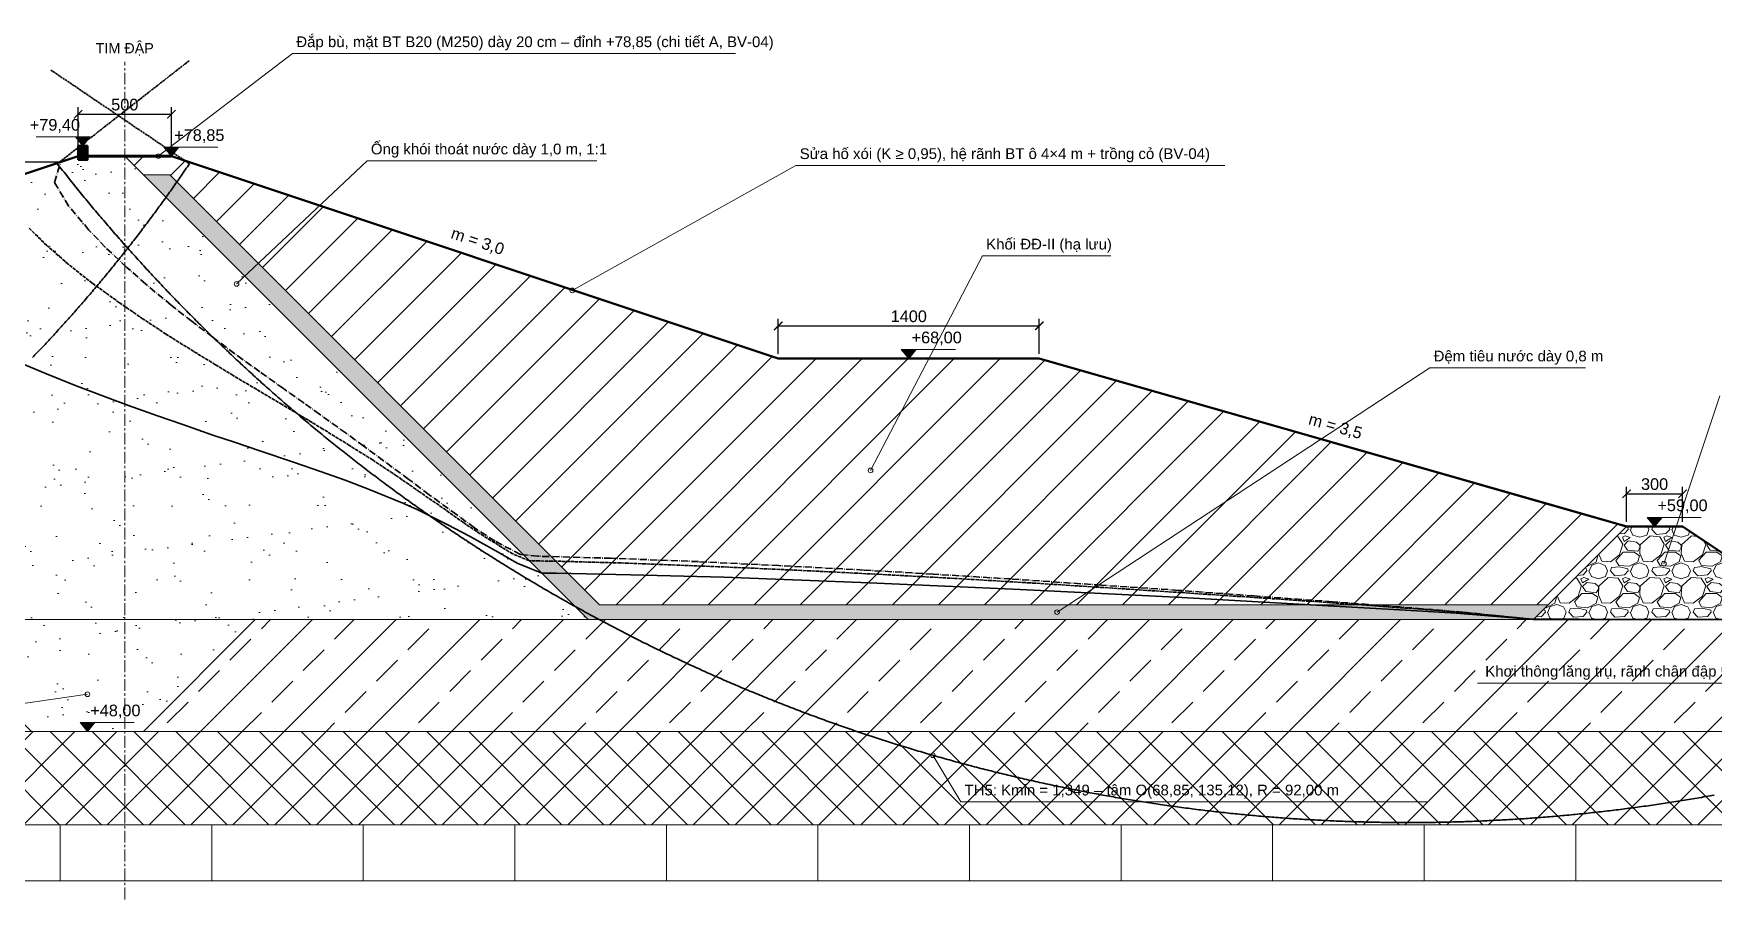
# Model space of a CAD drawing. Header units: millimetres. Extents: x 0 to 1189, y 0 to 841.
# Drawn here: x 480.6 to 931, y 323.1 to 555.3 of the extents above; entities that cross this region are included whole.
import ezdxf
from ezdxf.enums import TextEntityAlignment as Align

# ---------------------------------------------------------------- set-up
doc = ezdxf.new("R2010")
doc.units = ezdxf.units.MM
for name, pattern in [('CENTER', [5.08, 3.175, -0.635, 0.635, -0.635]), ('DASHDOT', [3.556, 2.54, -0.508, 0, -0.508]), ('DASHED', [1.524, 1.27, -0.254])]:
    doc.linetypes.add(name, pattern=pattern)
for name, color, linetype, lineweight in [('CHU', 7, 'CONTINUOUS', 25), ('CUNG_TRUOT', 6, 'CONTINUOUS', 35), ('HATCH', 8, 'CONTINUOUS', 13), ('KICH_THUOC', 3, 'CONTINUOUS', 18), ('NET_CHINH', 7, 'CONTINUOUS', 50), ('NET_MANH', 8, 'CONTINUOUS', 18), ('NUOC', 5, 'CONTINUOUS', 25), ('SUA_CHUA', 1, 'CONTINUOUS', 50), ('THAM', 1, 'CONTINUOUS', 35), ('TRUC', 1, 'CENTER', 18)]:
    doc.layers.add(name, color=color, linetype=linetype, lineweight=lineweight)
doc.styles.add('VN', font='arial.ttf')
doc.dimstyles.new('KT', dxfattribs={"dimtxt": 2.5, "dimasz": 1.8, "dimexe": 1.5, "dimexo": 1, "dimgap": 0.8, "dimtad": 1, "dimdec": 0, "dimtxsty": 'VN', "dimblk": 'ARCHTICK', "dimcen": 2.5, "dimclrd": 3, "dimclre": 3, "dimclrt": 7, "dimazin": 3, "dimtfac": 1, "dimtmove": 0, "dimatfit": 3})

# ---------------------------------------------------------------- blocks, each defined once
blk = doc.blocks.new('_ARCHTICK')
at = {"color": 0, "linetype": 'BYBLOCK', "const_width": 0.15}
blk.add_lwpolyline([(-0.5, -0.5), (0.5, 0.5)], dxfattribs=at)

msp = doc.modelspace()

# ---------------------------------------------------------------- hatches: boundary and pattern name
at = {"layer": 'HATCH'}
h = msp.add_hatch(color=8, dxfattribs=at)
h.dxf.hatch_style = 1
h.paths.add_polyline_path([(492.5, 521.395), (495, 521.395), (495, 525.145), (492.5, 525.145)])
h = msp.add_hatch(dxfattribs=at)
h.set_pattern_fill('AR-SAND', scale=0.3125)
h.paths.add_polyline_path([(64.75, 398.145), (344.75, 478.145), (359.75, 478.145), (492.5, 522.395), (505, 522.395), (510, 517.395), (629.25, 398.145)])
h = msp.add_hatch(dxfattribs=at)
h.set_pattern_fill('ANSI31', scale=2.75)
h.paths.add_polyline_path([(505, 522.395), (517.5, 522.395), (680.25, 468.145), (750.25, 468.145), (907.75, 423.145), (886.75, 402.145), (632.321, 402.145), (517.071, 517.395), (510, 517.395)])
h = msp.add_hatch(dxfattribs=at)
h.set_pattern_fill('DOTS', scale=0.75)
h.paths.add_polyline_path([(510, 517.395), (517.071, 517.395), (632.321, 402.145), (886.75, 402.145), (882.75, 398.145), (629.25, 398.145)])
h = msp.add_hatch(dxfattribs=at)
h.set_pattern_fill('GRAVEL', scale=0.4375)
h.paths.add_polyline_path([(907.75, 423.145), (922.75, 423.145), (960.25, 398.145), (882.75, 398.145), (886.75, 402.145)])
h = msp.add_hatch(dxfattribs=at)
h.set_pattern_fill('AR-SAND', scale=0.3125)
h.paths.add_polyline_path([(450, 398.145), (480, 368.145), (510, 368.145), (540, 398.145)])
h = msp.add_hatch(dxfattribs=at)
h.set_pattern_fill('ANSI33', scale=2.5)
h.paths.add_polyline_path([(510, 368.145), (540, 398.145), (1005, 398.145), (1005, 368.145)])
h = msp.add_hatch(dxfattribs=at)
h.set_pattern_fill('ANSI37', scale=2.5)
h.paths.add_polyline_path([(30, 343.145), (30, 368.145), (1005, 368.145), (1005, 343.145)])
h = msp.add_hatch(dxfattribs=at)
h.set_pattern_fill('AR-B816', scale=0.1)
h.paths.add_polyline_path([(30, 328.145), (30, 343.145), (1005, 343.145), (1005, 328.145)])
at = {"layer": 'NET_MANH'}
h = msp.add_hatch(color=7, dxfattribs=at)
h.dxf.hatch_style = 1
h.paths.add_polyline_path([(493.75, 525.145), (491.75, 527.545), (495.75, 527.545)])
h = msp.add_hatch(color=7, dxfattribs=at)
h.dxf.hatch_style = 1
h.paths.add_polyline_path([(517.5, 522.395), (515.5, 524.795), (519.5, 524.795)])
h = msp.add_hatch(color=7, dxfattribs=at)
h.dxf.hatch_style = 1
h.paths.add_polyline_path([(715.25, 468.145), (713.25, 470.545), (717.25, 470.545)])
h = msp.add_hatch(color=7, dxfattribs=at)
h.dxf.hatch_style = 1
h.paths.add_polyline_path([(915.25, 423.145), (913.25, 425.545), (917.25, 425.545)])
h = msp.add_hatch(color=7, dxfattribs=at)
h.dxf.hatch_style = 1
h.paths.add_polyline_path([(495, 368.145), (493, 370.545), (497, 370.545)])

# ---------------------------------------------------------------- linework, layer by layer
at = {"layer": 'CUNG_TRUOT', "linetype": 'DASHED', "ltscale": 0.5}
for p, q in [((522.327, 520.373), (485.051, 545.581)), ((486.915, 520.349), (522.361, 548.072))]:
    msp.add_line(p, q, dxfattribs=at)
at = {"layer": 'CUNG_TRUOT'}
for points in [[(480.241, 468.405), (480.58, 468.757), (480.918, 469.11), (481.256, 469.463), (481.594, 469.816), (481.931, 470.17), (482.268, 470.524), (482.604, 470.879), (482.94, 471.234), (483.275, 471.59), (483.61, 471.946), (483.944, 472.302), (484.278, 472.659), (484.612, 473.016), (484.945, 473.374), (485.278, 473.732), (485.61, 474.09), (485.941, 474.449), (486.273, 474.808), (486.604, 475.168), (486.934, 475.528), (487.264, 475.889), (487.593, 476.25), (487.922, 476.611), (488.251, 476.973), (488.579, 477.335), (488.907, 477.698), (489.234, 478.061), (489.561, 478.424), (489.887, 478.788), (490.213, 479.152), (490.538, 479.517), (490.863, 479.882), (491.187, 480.248), (491.511, 480.614), (491.835, 480.98), (492.158, 481.347), (492.481, 481.714), (492.803, 482.081), (493.124, 482.449), (493.446, 482.817), (493.766, 483.186), (494.087, 483.555), (494.407, 483.925), (494.726, 484.295), (495.045, 484.665), (495.363, 485.036), (495.681, 485.407), (495.999, 485.779), (496.316, 486.15), (496.632, 486.523), (496.948, 486.896), (497.264, 487.269), (497.579, 487.642), (497.894, 488.016), (498.208, 488.39), (498.522, 488.765), (498.835, 489.14), (499.148, 489.516), (499.46, 489.892), (499.772, 490.268), (500.083, 490.645), (500.394, 491.022), (500.705, 491.399), (501.015, 491.777), (501.324, 492.155), (501.633, 492.534), (501.942, 492.913), (502.25, 493.292), (502.557, 493.672), (502.865, 494.052), (503.171, 494.433), (503.477, 494.814), (503.783, 495.195), (504.088, 495.577), (504.393, 495.959), (504.697, 496.341), (505.001, 496.724), (505.304, 497.108), (505.607, 497.491), (505.909, 497.875), (506.211, 498.26), (506.512, 498.644), (506.813, 499.03), (507.114, 499.415), (507.413, 499.801), (507.713, 500.187), (508.012, 500.574), (508.31, 500.961), (508.608, 501.348), (508.906, 501.736), (509.203, 502.124), (509.499, 502.513), (509.795, 502.902), (510.09, 503.291), (510.385, 503.681), (510.68, 504.071), (510.974, 504.461), (511.268, 504.852), (511.561, 505.243), (511.853, 505.634), (512.145, 506.026), (512.437, 506.418), (512.728, 506.811), (513.018, 507.204), (513.309, 507.597), (513.598, 507.991), (513.887, 508.385), (514.176, 508.779), (514.464, 509.174), (514.751, 509.569), (515.039, 509.965), (515.325, 510.361), (515.611, 510.757), (515.897, 511.154), (516.182, 511.55), (516.467, 511.948), (516.751, 512.345), (517.034, 512.743), (517.318, 513.142), (517.6, 513.54), (517.882, 513.94), (518.164, 514.339), (518.445, 514.739), (518.726, 515.139), (519.006, 515.539), (519.285, 515.94), (519.564, 516.341), (519.843, 516.743), (520.121, 517.145), (520.399, 517.547), (520.676, 517.95), (520.952, 518.353), (521.228, 518.756), (521.504, 519.16), (521.779, 519.564), (522.053, 519.968), (522.327, 520.373)], [(486.915, 520.349), (487.272, 519.893), (487.629, 519.439), (487.986, 518.984), (488.345, 518.53), (488.704, 518.077), (489.063, 517.624), (489.423, 517.171), (489.784, 516.719), (490.145, 516.267), (490.506, 515.816), (490.869, 515.365), (491.231, 514.915), (491.595, 514.465), (491.959, 514.016), (492.323, 513.567), (492.688, 513.118), (493.054, 512.67), (493.42, 512.223), (493.787, 511.776), (494.154, 511.329), (494.522, 510.883), (494.891, 510.437), (495.26, 509.992), (495.629, 509.547), (495.999, 509.103), (496.37, 508.659), (496.741, 508.216), (497.113, 507.773), (497.486, 507.33), (497.858, 506.888), (498.232, 506.447), (498.606, 506.006), (498.981, 505.565), (499.356, 505.125), (499.731, 504.685), (500.108, 504.246), (500.484, 503.807), (500.862, 503.369), (501.24, 502.931), (501.618, 502.494), (501.997, 502.057), (502.377, 501.621), (502.757, 501.185), (503.137, 500.75), (503.519, 500.315), (503.9, 499.881), (504.283, 499.447), (504.665, 499.013), (505.049, 498.58), (505.433, 498.148), (505.817, 497.716), (506.202, 497.284), (506.588, 496.853), (506.974, 496.423), (507.36, 495.993), (507.748, 495.563), (508.135, 495.134), (508.524, 494.705), (508.912, 494.277), (509.302, 493.85), (509.691, 493.423), (510.082, 492.996), (510.473, 492.57), (510.864, 492.144), (511.256, 491.719), (511.649, 491.294), (512.042, 490.87), (512.435, 490.446), (512.83, 490.023), (513.224, 489.601), (513.619, 489.178), (514.015, 488.757), (514.411, 488.336), (514.808, 487.915), (515.206, 487.495), (515.603, 487.075), (516.002, 486.656), (516.401, 486.237), (516.8, 485.819), (517.2, 485.401), (517.6, 484.984), (518.001, 484.567), (518.403, 484.151), (518.805, 483.735), (519.208, 483.32), (519.611, 482.906), (520.014, 482.491), (520.418, 482.078), (520.823, 481.665), (521.228, 481.252), (521.634, 480.84), (522.04, 480.428), (522.447, 480.017), (522.854, 479.607), (523.262, 479.197), (523.67, 478.787), (524.079, 478.378), (524.488, 477.969), (524.898, 477.561), (525.308, 477.154), (525.719, 476.747), (526.13, 476.34), (526.542, 475.934), (526.955, 475.529), (527.368, 475.124), (527.781, 474.72), (528.195, 474.316), (528.609, 473.912), (529.024, 473.51), (529.44, 473.107), (529.855, 472.706), (530.272, 472.304), (530.689, 471.904), (531.106, 471.503), (531.524, 471.104), (531.943, 470.704), (532.362, 470.306), (532.781, 469.908), (533.201, 469.51), (533.621, 469.113), (534.042, 468.716), (534.464, 468.32), (534.886, 467.925), (535.308, 467.53), (535.731, 467.136), (536.154, 466.742), (536.578, 466.348), (537.003, 465.956), (537.428, 465.563), (537.853, 465.172), (538.279, 464.78), (538.705, 464.39), (539.132, 464), (539.56, 463.61), (539.987, 463.221), (540.416, 462.832), (540.845, 462.444), (541.274, 462.057), (541.704, 461.67), (542.134, 461.284), (542.565, 460.898), (542.996, 460.513), (543.428, 460.128), (543.86, 459.744), (544.293, 459.36), (544.726, 458.977), (545.16, 458.594), (545.594, 458.212), (546.028, 457.831), (546.463, 457.45), (546.899, 457.07), (547.335, 456.69), (547.772, 456.31), (548.209, 455.932), (548.646, 455.554), (549.084, 455.176), (549.523, 454.799), (549.961, 454.422), (550.401, 454.046), (550.841, 453.671), (551.281, 453.296), (551.722, 452.922), (552.163, 452.548), (552.605, 452.175), (553.047, 451.802), (553.49, 451.43), (553.933, 451.058), (554.377, 450.687), (554.821, 450.317), (555.265, 449.947), (555.71, 449.578), (556.156, 449.209), (556.602, 448.841), (557.048, 448.473), (557.495, 448.106), (557.942, 447.74), (558.39, 447.374), (558.838, 447.008), (559.287, 446.644), (559.736, 446.279), (560.186, 445.916), (560.636, 445.553), (561.086, 445.19), (561.537, 444.828), (561.989, 444.467), (562.441, 444.106), (562.893, 443.745), (563.346, 443.386), (563.799, 443.027), (564.253, 442.668), (564.707, 442.31), (565.162, 441.953), (565.617, 441.596), (566.072, 441.239), (566.528, 440.884), (566.984, 440.529), (567.441, 440.174), (567.899, 439.82), (568.356, 439.467), (568.814, 439.114), (569.273, 438.762), (569.732, 438.41), (570.192, 438.059), (570.652, 437.708), (571.112, 437.358), (571.573, 437.009), (572.034, 436.66), (572.496, 436.312), (572.958, 435.964), (573.421, 435.617), (573.884, 435.271), (574.347, 434.925), (574.811, 434.58), (575.275, 434.235), (575.74, 433.891), (576.205, 433.547), (576.671, 433.204), (577.137, 432.862), (577.603, 432.52), (578.07, 432.179), (578.537, 431.838), (579.005, 431.498), (579.473, 431.159), (579.942, 430.82), (580.411, 430.482), (580.881, 430.144), (581.35, 429.807), (581.821, 429.47), (582.292, 429.134), (582.763, 428.799), (583.234, 428.464), (583.706, 428.13), (584.179, 427.797), (584.651, 427.464), (585.125, 427.131), (585.598, 426.8), (586.073, 426.468), (586.547, 426.138), (587.022, 425.808), (587.497, 425.479), (587.973, 425.15), (588.449, 424.822), (588.926, 424.494), (589.403, 424.167), (589.88, 423.841), (590.358, 423.515), (590.836, 423.19), (591.315, 422.865), (591.794, 422.541), (592.273, 422.218), (592.753, 421.895), (593.233, 421.573), (593.714, 421.251), (594.195, 420.93), (594.677, 420.61), (595.158, 420.29), (595.641, 419.971), (596.123, 419.653), (596.606, 419.335), (597.09, 419.018), (597.574, 418.701), (598.058, 418.385), (598.543, 418.069), (599.028, 417.754), (599.513, 417.44), (599.999, 417.126), (600.485, 416.813), (600.972, 416.501), (601.459, 416.189), (601.946, 415.878), (602.434, 415.567), (602.922, 415.257), (603.411, 414.948), (603.9, 414.639), (604.389, 414.331), (604.879, 414.024), (605.369, 413.717), (605.86, 413.41), (606.351, 413.105), (606.842, 412.8), (607.333, 412.495), (607.826, 412.191), (608.318, 411.888), (608.811, 411.586), (609.304, 411.284), (609.798, 410.982), (610.292, 410.682), (610.786, 410.382), (611.281, 410.082), (611.776, 409.783), (612.271, 409.485), (612.767, 409.187), (613.263, 408.89), (613.76, 408.594), (614.257, 408.298), (614.754, 408.003), (615.252, 407.709), (615.75, 407.415), (616.248, 407.122), (616.747, 406.829), (617.246, 406.537), (617.746, 406.246), (618.246, 405.955), (618.746, 405.665), (619.247, 405.375), (619.748, 405.086), (620.249, 404.798), (620.751, 404.511), (621.253, 404.224), (621.755, 403.937), (622.258, 403.652), (622.761, 403.367), (623.265, 403.082), (623.768, 402.799), (624.273, 402.515), (624.777, 402.233), (625.282, 401.951), (625.788, 401.67), (626.293, 401.389), (626.799, 401.109), (627.306, 400.83), (627.812, 400.551), (628.319, 400.273), (628.827, 399.996), (629.334, 399.719), (629.843, 399.443), (630.351, 399.167), (630.86, 398.892), (631.369, 398.618), (631.878, 398.344), (632.388, 398.072), (632.898, 397.799), (633.409, 397.528), (633.92, 397.257), (634.431, 396.986), (634.942, 396.716), (635.454, 396.447), (635.967, 396.179), (636.479, 395.911), (636.992, 395.644), (637.505, 395.377), (638.019, 395.111), (638.533, 394.846), (639.047, 394.582), (639.561, 394.318), (640.076, 394.054), (640.592, 393.792), (641.107, 393.53), (641.623, 393.268), (642.139, 393.008), (642.656, 392.748), (643.173, 392.488), (643.69, 392.23), (644.207, 391.971), (644.725, 391.714), (645.243, 391.457), (645.762, 391.201), (646.28, 390.946), (646.8, 390.691), (647.319, 390.437), (647.839, 390.183), (648.359, 389.93), (648.879, 389.678), (649.4, 389.426), (649.921, 389.175), (650.442, 388.925), (650.964, 388.676), (651.486, 388.427), (652.008, 388.178), (652.531, 387.931), (653.054, 387.684), (653.577, 387.437), (654.1, 387.192), (654.624, 386.947), (655.148, 386.702), (655.673, 386.459), (656.198, 386.216), (656.723, 385.973), (657.248, 385.732), (657.774, 385.491), (658.3, 385.25), (658.826, 385.01), (659.352, 384.771), (659.879, 384.533), (660.406, 384.295), (660.934, 384.058), (661.462, 383.822), (661.99, 383.586), (662.518, 383.351), (663.047, 383.116), (663.576, 382.883), (664.105, 382.65), (664.634, 382.417), (665.164, 382.185), (665.694, 381.954), (666.225, 381.724), (666.755, 381.494), (667.286, 381.265), (667.818, 381.037), (668.349, 380.809), (668.881, 380.582), (669.413, 380.355), (669.946, 380.13), (670.478, 379.905), (671.011, 379.68), (671.545, 379.456), (672.078, 379.233), (672.612, 379.011), (673.146, 378.789), (673.68, 378.568), (674.215, 378.348), (674.75, 378.128), (675.285, 377.909), (675.821, 377.691), (676.356, 377.473), (676.892, 377.256), (677.429, 377.04), (677.965, 376.824), (678.502, 376.609), (679.039, 376.395), (679.577, 376.181), (680.114, 375.968), (680.652, 375.756), (681.19, 375.544), (681.729, 375.333), (682.268, 375.123), (682.807, 374.913), (683.346, 374.704), (683.885, 374.496), (684.425, 374.289), (684.965, 374.082), (685.505, 373.876), (686.046, 373.67), (686.587, 373.465), (687.128, 373.261), (687.669, 373.058), (688.211, 372.855), (688.753, 372.653), (689.295, 372.451), (689.837, 372.251), (690.38, 372.05), (690.922, 371.851), (691.465, 371.652), (692.009, 371.454), (692.552, 371.257), (693.096, 371.06), (693.64, 370.864), (694.185, 370.669), (694.729, 370.475), (695.274, 370.281), (695.819, 370.087), (696.364, 369.895), (696.91, 369.703), (697.456, 369.512), (698.002, 369.321), (698.548, 369.132), (699.094, 368.942), (699.641, 368.754), (700.188, 368.566), (700.735, 368.379), (701.283, 368.193), (701.83, 368.007), (702.378, 367.822), (702.927, 367.638), (703.475, 367.454), (704.023, 367.271), (704.572, 367.089), (705.121, 366.908), (705.671, 366.727), (706.22, 366.547), (706.77, 366.367), (707.32, 366.188), (707.87, 366.01), (708.421, 365.833), (708.971, 365.656), (709.522, 365.48), (710.073, 365.305), (710.624, 365.13), (711.176, 364.956), (711.728, 364.783), (712.28, 364.611), (712.832, 364.439), (713.384, 364.268), (713.937, 364.097), (714.49, 363.927), (715.043, 363.758), (715.596, 363.59), (716.149, 363.422), (716.703, 363.255), (717.257, 363.089), (717.811, 362.923), (718.365, 362.758), (718.92, 362.594), (719.474, 362.431), (720.029, 362.268), (720.584, 362.106), (721.14, 361.944), (721.695, 361.784), (722.251, 361.624), (722.807, 361.464), (723.363, 361.306), (723.919, 361.148), (724.476, 360.991), (725.033, 360.834), (725.589, 360.678), (726.147, 360.523), (726.704, 360.369), (727.261, 360.215), (727.819, 360.062), (728.377, 359.91), (728.935, 359.758), (729.493, 359.607), (730.052, 359.457), (730.61, 359.308), (731.169, 359.159), (731.728, 359.011), (732.287, 358.863), (732.847, 358.717), (733.406, 358.571), (733.966, 358.425), (734.526, 358.281), (735.086, 358.137), (735.646, 357.994), (736.207, 357.851), (736.767, 357.709), (737.328, 357.568), (737.889, 357.428), (738.45, 357.288), (739.012, 357.15), (739.573, 357.011), (740.135, 356.874), (740.697, 356.737), (741.259, 356.601), (741.821, 356.465), (742.384, 356.331), (742.946, 356.197), (743.509, 356.063), (744.072, 355.931), (744.635, 355.799), (745.198, 355.668), (745.761, 355.537), (746.325, 355.408), (746.889, 355.279), (747.453, 355.15), (748.017, 355.023), (748.581, 354.896), (749.145, 354.769), (749.71, 354.644), (750.274, 354.519), (750.839, 354.395), (751.404, 354.272), (751.969, 354.149), (752.535, 354.027), (753.1, 353.906), (753.666, 353.785), (754.231, 353.666), (754.797, 353.547), (755.363, 353.428), (755.93, 353.31), (756.496, 353.193), (757.062, 353.077), (757.629, 352.962), (758.196, 352.847), (758.763, 352.733), (759.33, 352.619), (759.897, 352.507), (760.464, 352.395), (761.032, 352.283), (761.599, 352.173), (762.167, 352.063), (762.735, 351.954), (763.303, 351.846), (763.871, 351.738), (764.44, 351.631), (765.008, 351.525), (765.577, 351.419), (766.145, 351.314), (766.714, 351.21), (767.283, 351.107), (767.852, 351.004), (768.422, 350.902), (768.991, 350.801), (769.56, 350.7), (770.13, 350.6), (770.7, 350.501), (771.27, 350.403), (771.84, 350.305), (772.41, 350.208), (772.98, 350.112), (773.55, 350.017), (774.121, 349.922), (774.691, 349.828), (775.262, 349.734), (775.833, 349.642), (776.404, 349.55), (776.975, 349.458), (777.546, 349.368), (778.117, 349.278), (778.689, 349.189), (779.26, 349.101), (779.832, 349.013), (780.404, 348.926), (780.975, 348.84), (781.547, 348.755), (782.119, 348.67), (782.692, 348.586), (783.264, 348.502), (783.836, 348.42), (784.409, 348.338), (784.981, 348.257), (785.554, 348.176), (786.127, 348.097), (786.699, 348.018), (787.272, 347.939), (787.846, 347.862), (788.419, 347.785), (788.992, 347.709), (789.565, 347.633), (790.139, 347.559), (790.712, 347.485), (791.286, 347.412), (791.86, 347.339), (792.434, 347.267), (793.007, 347.196), (793.581, 347.126), (794.156, 347.056), (794.73, 346.987), (795.304, 346.919), (795.878, 346.852), (796.453, 346.785), (797.027, 346.719), (797.602, 346.654), (798.177, 346.589), (798.751, 346.525), (799.326, 346.462), (799.901, 346.4), (800.476, 346.338), (801.051, 346.277), (801.626, 346.217), (802.201, 346.157), (802.777, 346.099), (803.352, 346.041), (803.928, 345.983), (804.503, 345.927), (805.079, 345.871), (805.654, 345.816), (806.23, 345.761), (806.806, 345.707), (807.382, 345.654), (807.958, 345.602), (808.534, 345.551), (809.11, 345.5), (809.686, 345.45), (810.262, 345.4), (810.838, 345.352), (811.415, 345.304), (811.991, 345.256), (812.567, 345.21), (813.144, 345.164), (813.72, 345.119), (814.297, 345.075), (814.874, 345.031), (815.45, 344.988), (816.027, 344.946), (816.604, 344.905), (817.181, 344.864), (817.758, 344.824), (818.335, 344.785), (818.912, 344.747), (819.489, 344.709), (820.066, 344.672), (820.643, 344.635), (821.22, 344.6), (821.797, 344.565), (822.375, 344.531), (822.952, 344.497), (823.529, 344.465), (824.107, 344.433), (824.684, 344.401), (825.262, 344.371), (825.839, 344.341), (826.417, 344.312), (826.994, 344.284), (827.572, 344.256), (828.15, 344.229), (828.727, 344.203), (829.305, 344.178), (829.883, 344.153), (830.461, 344.129), (831.038, 344.106), (831.616, 344.083), (832.194, 344.061), (832.772, 344.04), (833.35, 344.02), (833.928, 344), (834.506, 343.981), (835.084, 343.963), (835.662, 343.946), (836.24, 343.929), (836.818, 343.913), (837.396, 343.898), (837.974, 343.883), (838.553, 343.869), (839.131, 343.856), (839.709, 343.844), (840.287, 343.832), (840.865, 343.821), (841.443, 343.811), (842.022, 343.802), (842.6, 343.793), (843.178, 343.785), (843.756, 343.778), (844.335, 343.771), (844.913, 343.765), (845.491, 343.76), (846.069, 343.756), (846.648, 343.752), (847.226, 343.749), (847.804, 343.747), (848.383, 343.746), (848.961, 343.745), (849.539, 343.745), (850.117, 343.746), (850.696, 343.747), (851.274, 343.749), (851.852, 343.752), (852.431, 343.756), (853.009, 343.76), (853.587, 343.765), (854.165, 343.771), (854.744, 343.778), (855.322, 343.785), (855.9, 343.793), (856.478, 343.802), (857.057, 343.811), (857.635, 343.821), (858.213, 343.832), (858.791, 343.844), (859.369, 343.856), (859.947, 343.869), (860.526, 343.883), (861.104, 343.898), (861.682, 343.913), (862.26, 343.929), (862.838, 343.946), (863.416, 343.963), (863.994, 343.981), (864.572, 344), (865.15, 344.02), (865.728, 344.04), (866.306, 344.061), (866.884, 344.083), (867.462, 344.106), (868.039, 344.129), (868.617, 344.153), (869.195, 344.178), (869.773, 344.203), (870.35, 344.229), (870.928, 344.256), (871.506, 344.284), (872.083, 344.312), (872.661, 344.341), (873.238, 344.371), (873.816, 344.401), (874.393, 344.433), (874.971, 344.465), (875.548, 344.497), (876.125, 344.531), (876.703, 344.565), (877.28, 344.6), (877.857, 344.635), (878.434, 344.672), (879.011, 344.709), (879.588, 344.747), (880.165, 344.785), (880.742, 344.824), (881.319, 344.864), (881.896, 344.905), (882.473, 344.946), (883.05, 344.988), (883.626, 345.031), (884.203, 345.075), (884.78, 345.119), (885.356, 345.164), (885.933, 345.21), (886.509, 345.256), (887.085, 345.304), (887.662, 345.352), (888.238, 345.4), (888.814, 345.45), (889.39, 345.5), (889.966, 345.551), (890.542, 345.602), (891.118, 345.654), (891.694, 345.707), (892.27, 345.761), (892.846, 345.816), (893.421, 345.871), (893.997, 345.927), (894.572, 345.983), (895.148, 346.041), (895.723, 346.099), (896.299, 346.157), (896.874, 346.217), (897.449, 346.277), (898.024, 346.338), (898.599, 346.4), (899.174, 346.462), (899.749, 346.525), (900.323, 346.589), (900.898, 346.654), (901.473, 346.719), (902.047, 346.785), (902.622, 346.852), (903.196, 346.919), (903.77, 346.987), (904.344, 347.056), (904.919, 347.126), (905.493, 347.196), (906.066, 347.267), (906.64, 347.339), (907.214, 347.412), (907.788, 347.485), (908.361, 347.559), (908.935, 347.633), (909.508, 347.709), (910.081, 347.785), (910.654, 347.862), (911.228, 347.939), (911.801, 348.018), (912.373, 348.097), (912.946, 348.176), (913.519, 348.257), (914.091, 348.338), (914.664, 348.42), (915.236, 348.502), (915.808, 348.586), (916.381, 348.67), (916.953, 348.755), (917.525, 348.84), (918.096, 348.926), (918.668, 349.013), (919.24, 349.101), (919.811, 349.189), (920.383, 349.278), (920.954, 349.368), (921.525, 349.458), (922.096, 349.55), (922.667, 349.642), (923.238, 349.734), (923.809, 349.828), (924.379, 349.922), (924.95, 350.017), (925.52, 350.112), (926.09, 350.208), (926.66, 350.305), (927.23, 350.403), (927.8, 350.501), (928.37, 350.6), (928.94, 350.7), (929.509, 350.801), (930.078, 350.902), (930.648, 351.004), (931.217, 351.107)]]:
    msp.add_lwpolyline(points, dxfattribs=at)
at = {"layer": 'NET_CHINH'}
msp.add_lwpolyline([(492.5, 521.395), (495, 521.395), (495, 525.145), (492.5, 525.145)], close=True, dxfattribs=at)
msp.add_lwpolyline([(30, 398.145), (64.75, 398.145), (344.75, 478.145), (359.75, 478.145), (492.5, 522.395), (517.5, 522.395), (680.25, 468.145), (750.25, 468.145), (907.75, 423.145), (922.75, 423.145), (960.25, 398.145), (1005, 398.145)], dxfattribs=at)
at = {"layer": 'NET_MANH'}
for p, q in [((514, 522.395), (550, 549.895)), ((550, 549.895), (668.75, 549.895)), ((495.75, 527.545), (481.25, 527.545)), ((515.5, 524.795), (530, 524.795)), ((535, 488.145), (570, 521.145)), ((570, 521.145), (631.625, 521.145)), ((625, 486.395), (685, 519.895)), ((685, 519.895), (800, 519.895)), ((705, 438.145), (735, 495.645)), ((735, 495.645), (769.438, 495.645)), ((713.25, 470.545), (727.75, 470.545)), ((755, 400.145), (855, 465.645)), ((855, 465.645), (896.688, 465.645)), ((917.75, 413.145), (932.75, 458.145)), ((913.25, 425.545), (927.75, 425.545)), ((945.25, 381.145), (867.75, 381.145)), ((495, 378.145), (375, 360.645)), ((493, 370.545), (507.5, 370.545)), ((721.695, 361.784), (729.195, 349.284)), ((729.195, 349.284), (854.195, 349.284))]:
    msp.add_line(p, q, dxfattribs=at)
at = {"layer": 'NET_MANH', "linetype": 'DASHED'}
msp.add_line((30, 328.145), (1005, 328.145), dxfattribs=at)
at = {"layer": 'NET_MANH'}
for points in [[(493.75, 525.145), (491.75, 527.545), (495.75, 527.545)], [(517.5, 522.395), (515.5, 524.795), (519.5, 524.795)], [(64.75, 398.145), (344.75, 478.145), (359.75, 478.145), (492.5, 522.395), (505, 522.395), (510, 517.395), (629.25, 398.145)], [(505, 522.395), (517.5, 522.395), (680.25, 468.145), (750.25, 468.145), (907.75, 423.145), (886.75, 402.145), (632.321, 402.145), (517.071, 517.395), (510, 517.395)], [(510, 517.395), (517.071, 517.395), (632.321, 402.145), (886.75, 402.145), (882.75, 398.145), (629.25, 398.145)], [(715.25, 468.145), (713.25, 470.545), (717.25, 470.545)], [(915.25, 423.145), (913.25, 425.545), (917.25, 425.545)], [(907.75, 423.145), (922.75, 423.145), (960.25, 398.145), (882.75, 398.145), (886.75, 402.145)], [(450, 398.145), (480, 368.145), (510, 368.145), (540, 398.145)], [(510, 368.145), (540, 398.145), (1005, 398.145), (1005, 368.145)], [(495, 368.145), (493, 370.545), (497, 370.545)], [(30, 343.145), (30, 368.145), (1005, 368.145), (1005, 343.145)], [(30, 328.145), (30, 343.145), (1005, 343.145), (1005, 328.145)]]:
    msp.add_lwpolyline(points, close=True, dxfattribs=at)
for centre in [(514, 522.395), (535, 488.145), (625, 486.395), (705, 438.145), (917.75, 413.145), (755, 400.145), (495, 378.145), (721.695, 361.784)]:
    msp.add_circle(centre, 0.625, dxfattribs=at)
at = {"layer": 'NUOC'}
msp.add_line((30, 520.845), (487.85, 520.845), dxfattribs=at)
at = {"layer": 'SUA_CHUA'}
for points, const_width in [([(495, 522.395), (517.5, 522.395)], 0.75), ([(519, 521.895), (680.25, 468.145), (750.25, 468.145), (907.75, 423.145)], 0.562)]:
    msp.add_lwpolyline(points, dxfattribs=dict(at, const_width=const_width))
at = {"layer": 'THAM', "linetype": 'DASHDOT', "ltscale": 0.75}
msp.add_lwpolyline([(960.25, 398.145), (917.8, 398.195), (882.65, 398.245), (863.95, 400.145), (846.85, 401.545), (828.9, 402.945), (807.8, 404.495), (787.6, 405.995), (766.9, 407.395), (742.6, 409.045), (721.75, 410.345), (703.1, 411.445), (680.4, 412.645), (658.85, 413.695), (635.45, 414.595), (615.75, 415.145), (611.1, 415.645), (604.3, 419.145), (598.8, 422.745), (594, 426.295), (586.65, 431.645), (581.2, 435.745), (574.4, 440.745), (569.1, 444.645), (564.35, 448.095), (557.25, 453.195), (553, 456.245), (547.55, 460.095), (541.2, 464.595), (534.5, 469.445), (528.6, 473.845), (523.05, 478.095), (517.45, 482.445), (510.65, 488.095), (505.55, 492.595), (499.85, 497.945), (495.4, 502.595), (490, 508.945), (486.15, 515.345), (487.85, 520.845)], dxfattribs=at)
at = {"layer": 'THAM', "linetype": 'DASHED', "ltscale": 0.75}
msp.add_lwpolyline([(960.25, 398.145), (917.75, 398.195), (882.65, 398.245), (863.95, 400.045), (849.15, 401.195), (831.85, 402.445), (812.25, 403.795), (790.5, 405.245), (769.85, 406.595), (747.75, 407.995), (727.6, 409.195), (707.25, 410.295), (686.4, 411.345), (664.15, 412.345), (638.05, 413.345), (619.7, 413.845), (613.5, 413.895), (609.1, 415.745), (602.25, 419.895), (595.8, 424.145), (591.15, 427.495), (584.05, 432.395), (577.9, 436.695), (571.5, 440.945), (565.25, 444.845), (558.15, 449.245), (552.5, 452.645), (547.25, 455.795), (540.35, 459.895), (534.05, 463.595), (529.35, 466.495), (523.5, 470.045), (516.1, 474.645), (509.95, 478.695), (503.6, 483.095), (496.3, 488.345), (489.85, 493.445), (484.1, 498.445), (479.2, 503.245)], dxfattribs=at)
at = {"layer": 'THAM', "linetype": 'CONTINUOUS', "ltscale": 0.75}
msp.add_lwpolyline([(960.25, 398.145), (917.75, 398.195), (882.65, 398.195), (862, 399.845), (846.95, 400.795), (829.25, 401.795), (808.9, 402.945), (786.85, 404.145), (766.9, 405.145), (745.1, 406.245), (725, 407.145), (704.65, 408.045), (686.5, 408.745), (665.65, 409.495), (640.6, 410.195), (620.8, 410.595), (616.8, 410.595), (610.2, 413.245), (605.1, 416.245), (597.45, 420.495), (591.65, 423.595), (583.4, 427.645), (579.55, 429.395), (570.4, 433.145), (564.1, 435.495), (557.5, 437.845), (550.25, 440.345), (541.2, 443.445), (534.4, 445.695), (528.65, 447.645), (520.55, 450.445), (513.75, 452.795), (506, 455.545), (500, 457.745), (492, 460.795), (483.55, 464.195), (476.95, 466.995)], dxfattribs=at)
at = {"layer": 'TRUC'}
msp.add_line((505, 323.145), (505, 547.645), dxfattribs=at)

# ---------------------------------------------------------------- texts
at = {"layer": 'CHU', "style": 'VN'}
for s, height, p in [('Đắp bù, mặt BT B20 (M250) dày 20 cm – đỉnh +78,85 (chi tiết A, BV-04)', 2.875, (551, 550.77)), ('+78,85', 3.125, (518.25, 525.545)), ('Ống khói thoát nước dày 1,0 m, 1:1', 2.875, (571, 522.02)), ('Sửa hố xói (K ≥ 0,95), hệ rãnh BT ô 4×4 m + trồng cỏ (BV-04)', 2.875, (686, 520.77)), ('Khối ĐĐ-II (hạ lưu)', 2.875, (736, 496.52)), ('+68,00', 3.125, (716, 471.295)), ('Đệm tiêu nước dày 0,8 m', 2.875, (856, 466.52)), ('+59,00', 3.125, (916, 426.295)), ('+48,00', 3.125, (495.75, 371.295)), ('TH5: Kmin = 1,349 – tâm O(68,85; 135,12), R = 92,00 m', 2.875, (730.195, 350.159))]:
    msp.add_text(s, height=height, dxfattribs=at).set_placement(p, align=Align.BOTTOM_LEFT)
msp.add_text('TIM ĐẬP', height=2.75, dxfattribs=at).set_placement((505, 549.145), align=Align.BOTTOM_CENTER)
for s, height, p in [('+79,40', 3.125, (493, 528.295)), ('Khơi thông lăng trụ, rãnh chân đập 50×50', 2.875, (944.25, 382.02))]:
    msp.add_text(s, height=height, dxfattribs=at).set_placement(p, align=Align.BOTTOM_RIGHT)
for s, rotation, p in [('m = 3,0', -18.43495, (598.875, 497.27)), ('m = 3,5', -15.9454, (829, 447.645))]:
    msp.add_text(s, height=3.125, rotation=rotation, dxfattribs=at).set_placement(p, align=Align.BOTTOM_CENTER)

# ---------------------------------------------------------------- dimensions: what is measured, and where the dimension line sits
at = {"layer": 'KICH_THUOC'}
for base, p1, p2 in [((492.5, 533.645), (492.5, 522.395), (517.5, 522.395)), ((680.25, 476.895), (680.25, 468.145), (750.25, 468.145)), ((907.75, 431.895), (907.75, 423.145), (922.75, 423.145))]:
    msp.add_linear_dim(base=base, p1=p1, p2=p2, dimstyle='KT', override={"dimscale": 1.25, "dimtxt": 2.5, "dimlfac": 20}, dxfattribs=at).render()

doc.saveas('drawing.dxf')
